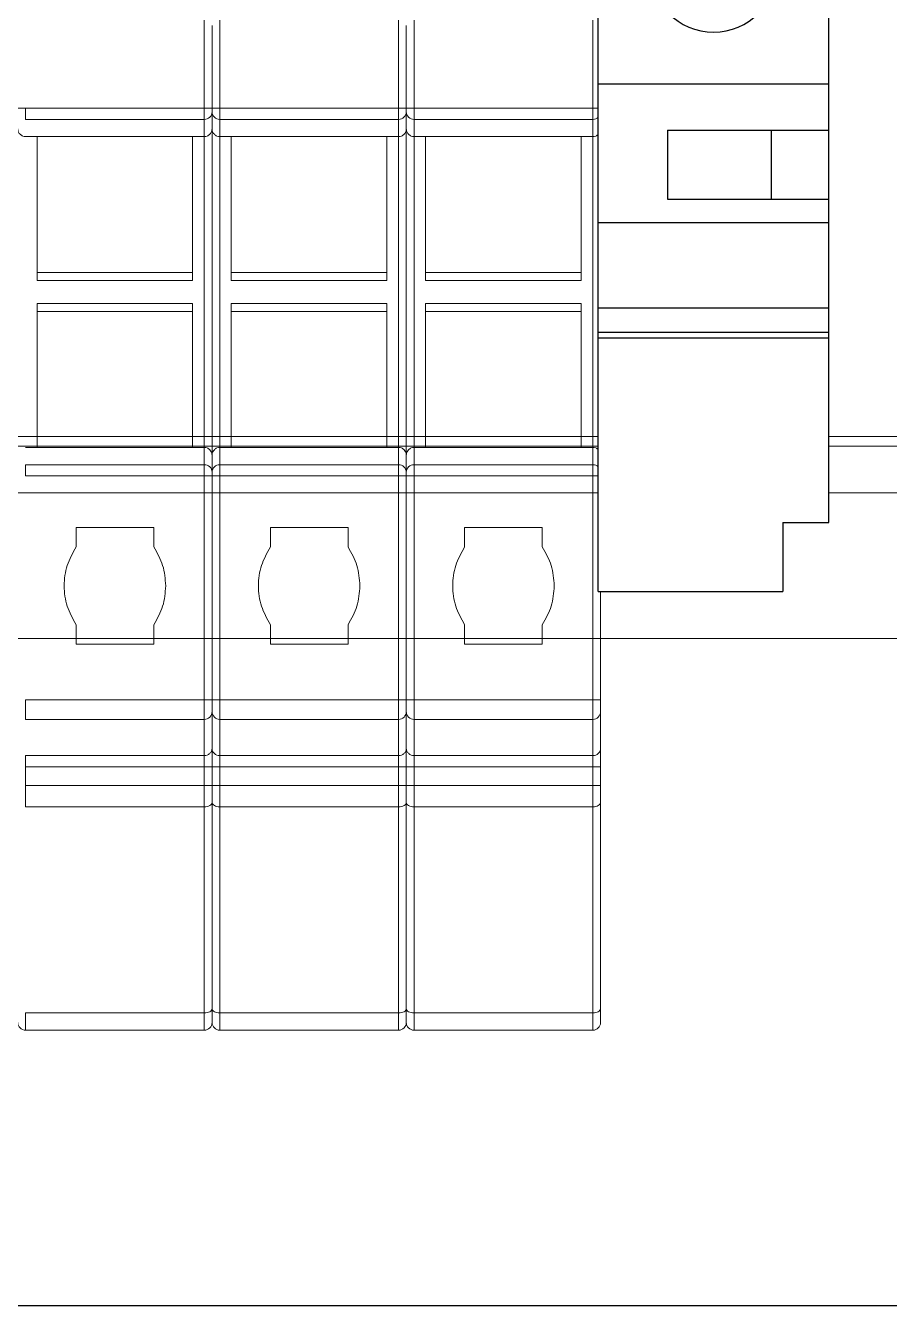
# Model space of a CAD drawing. Header units: millimetres. Extents: x 3609 to 5941, y 2453 to 3731.
# Drawn here: x 4187.98 to 4210.22, y 2453.1 to 2486.04 of the extents above; entities that cross this region are included whole.
import ezdxf

# ---------------------------------------------------------------- set-up
doc = ezdxf.new("R2010")
doc.units = ezdxf.units.MM
doc.set_wipeout_variables(frame=1)
doc.layers.add('47ELEC-106-SIMB-F', color=2, linetype='Continuous')

# ---------------------------------------------------------------- blocks, each defined once
blk = doc.blocks.new('BORNERA DE TOPE')
at = {"color": 7}
blk.add_wipeout([(-21.028, 72.367), (-13.028, 72.367), (-13.028, 69.367), (-11.029, 69.367), (-11.029, 18.367), (-19.029, 18.367), (-19.029, 21.367), (-21.028, 21.367)], dxfattribs=at).dxf.layer = '47ELEC-106-SIMB-F'
at = {"layer": '47ELEC-106-SIMB-F', "color": 7}
for p, q in [((-21.028, 72.367), (-13.028, 72.367)), ((-21.028, 72.367), (-21.028, 21.367)), ((-21.028, 72.367), (-21.028, 29.242)), ((-21.028, 72.367), (-21.028, 21.367)), ((-13.028, 69.367), (-13.028, 72.367)), ((-13.028, 69.367), (-11.029, 69.367)), ((-11.029, 69.367), (-11.029, 18.367)), ((-21.028, 61.367), (-11.029, 61.367)), ((-21.028, 61.117), (-11.029, 61.117)), ((-21.028, 60.067), (-11.029, 60.067)), ((-21.028, 56.367), (-11.029, 56.367)), ((-18.028, 55.367), (-11.029, 55.367)), ((-18.028, 52.367), (-18.028, 55.367)), ((-13.528, 52.367), (-13.528, 55.367)), ((-18.028, 52.367), (-11.029, 52.367)), ((-21.028, 50.367), (-11.029, 50.367)), ((-13.295, 45.666), (-18.762, 45.666)), ((-13.295, 45.068), (-18.762, 45.068)), ((-11.029, 40.367), (-21.028, 40.367)), ((-14.029, 38.367), (-21.028, 38.367)), ((-18.529, 38.367), (-18.529, 35.367)), ((-14.029, 38.367), (-14.029, 35.367)), ((-14.029, 35.367), (-21.028, 35.367)), ((-11.029, 34.367), (-21.028, 34.367)), ((-11.029, 34.367), (-21.028, 34.367)), ((-21.028, 30.667), (-11.029, 30.667)), ((-21.028, 29.617), (-11.029, 29.617)), ((-21.028, 29.367), (-11.029, 29.367)), ((-21.028, 29.242), (-21.028, 27.346)), ((-19.029, 21.367), (-21.028, 21.367)), ((-19.029, 21.367), (-19.029, 18.367)), ((-11.029, 18.367), (-19.029, 18.367))]:
    blk.add_line(p, q, dxfattribs=at)
blk.add_circle((-16.028, 45.367), 2.75, dxfattribs=at)

msp = doc.modelspace()

# ---------------------------------------------------------------- linework, layer by layer
at = {"color": 85, "linetype": 'Continuous', "lineweight": 15, "true_color": 0x58ba48}
for p, q in [((4192.581, 2483.916), (4192.581, 2486.182)), ((4192.781, 2486.039), (4192.781, 2483.916)), ((4192.981, 2486.182), (4192.981, 2483.916)), ((4197.581, 2483.916), (4197.581, 2486.182)), ((4197.781, 2486.039), (4197.781, 2483.916)), ((4197.981, 2486.182), (4197.981, 2483.916)), ((4202.581, 2483.916), (4202.581, 2486.182)), ((4202.781, 2486.039), (4202.781, 2483.916)), ((4187.981, 2483.916), (4187.781, 2483.916)), ((4187.981, 2483.916), (4192.581, 2483.916)), ((4187.981, 2483.625), (4187.981, 2483.916)), ((4192.781, 2483.916), (4192.581, 2483.916)), ((4192.581, 2483.916), (4192.581, 2483.625)), ((4192.981, 2483.916), (4192.781, 2483.916)), ((4192.981, 2483.916), (4197.581, 2483.916)), ((4192.981, 2483.625), (4192.981, 2483.916)), ((4197.781, 2483.916), (4197.581, 2483.916)), ((4197.581, 2483.916), (4197.581, 2483.625)), ((4197.981, 2483.916), (4197.781, 2483.916)), ((4197.981, 2483.916), (4202.581, 2483.916)), ((4197.981, 2483.625), (4197.981, 2483.916)), ((4202.781, 2483.916), (4202.581, 2483.916)), ((4202.581, 2483.916), (4202.581, 2483.625)), ((4187.981, 2483.625), (4192.581, 2483.625)), ((4192.581, 2483.182), (4192.581, 2483.625)), ((4192.781, 2483.819), (4192.781, 2483.382)), ((4192.981, 2483.625), (4197.581, 2483.625)), ((4192.981, 2483.625), (4192.981, 2483.182)), ((4197.581, 2483.182), (4197.581, 2483.625)), ((4197.781, 2483.819), (4197.781, 2483.382)), ((4197.981, 2483.625), (4202.581, 2483.625)), ((4197.981, 2483.625), (4197.981, 2483.182)), ((4202.581, 2483.182), (4202.581, 2483.625)), ((4202.781, 2483.819), (4202.781, 2483.382)), ((4192.781, 2483.382), (4192.781, 2474.982)), ((4197.781, 2483.382), (4197.781, 2474.982)), ((4202.781, 2483.382), (4202.781, 2474.982)), ((4192.581, 2483.182), (4187.981, 2483.182)), ((4188.277, 2479.482), (4188.277, 2483.182)), ((4192.281, 2483.182), (4192.281, 2479.482)), ((4192.581, 2475.182), (4192.581, 2483.182)), ((4197.581, 2483.182), (4192.981, 2483.182)), ((4192.981, 2483.182), (4192.981, 2475.182)), ((4193.277, 2479.482), (4193.277, 2483.182)), ((4197.281, 2483.182), (4197.281, 2479.482)), ((4197.581, 2475.182), (4197.581, 2483.182)), ((4202.581, 2483.182), (4197.981, 2483.182)), ((4197.981, 2483.182), (4197.981, 2475.182)), ((4198.277, 2479.482), (4198.277, 2483.182)), ((4202.281, 2483.182), (4202.281, 2479.482)), ((4202.581, 2475.182), (4202.581, 2483.182)), ((4188.277, 2479.682), (4192.281, 2479.682)), ((4193.277, 2479.682), (4197.281, 2479.682)), ((4198.277, 2479.682), (4202.281, 2479.682)), ((4192.281, 2479.482), (4188.277, 2479.482)), ((4197.281, 2479.482), (4193.277, 2479.482)), ((4202.281, 2479.482), (4198.277, 2479.482)), ((4188.277, 2475.182), (4188.277, 2478.882)), ((4188.277, 2478.882), (4192.281, 2478.882)), ((4192.281, 2478.682), (4188.277, 2478.682)), ((4192.281, 2478.882), (4192.281, 2475.182)), ((4193.277, 2475.182), (4193.277, 2478.882)), ((4193.277, 2478.882), (4197.281, 2478.882)), ((4197.281, 2478.682), (4193.277, 2478.682)), ((4197.281, 2478.882), (4197.281, 2475.182)), ((4198.277, 2475.182), (4198.277, 2478.882)), ((4198.277, 2478.882), (4202.281, 2478.882)), ((4202.281, 2478.682), (4198.277, 2478.682)), ((4202.281, 2478.882), (4202.281, 2475.182)), ((4187.981, 2475.182), (4192.581, 2475.182)), ((4192.581, 2474.738), (4192.581, 2475.182)), ((4192.981, 2475.182), (4192.981, 2474.738)), ((4192.981, 2475.182), (4197.581, 2475.182)), ((4197.581, 2474.738), (4197.581, 2475.182)), ((4197.981, 2475.182), (4197.981, 2474.738)), ((4197.981, 2475.182), (4202.581, 2475.182)), ((4202.581, 2474.738), (4202.581, 2475.182)), ((4187.981, 2474.447), (4187.981, 2474.738)), ((4192.581, 2474.738), (4187.981, 2474.738)), ((4192.581, 2474.738), (4192.581, 2474.447)), ((4192.781, 2474.982), (4192.781, 2474.544)), ((4192.981, 2474.447), (4192.981, 2474.738)), ((4197.581, 2474.738), (4192.981, 2474.738)), ((4197.581, 2474.738), (4197.581, 2474.447)), ((4197.781, 2474.982), (4197.781, 2474.544)), ((4197.981, 2474.447), (4197.981, 2474.738)), ((4202.581, 2474.738), (4197.981, 2474.738)), ((4202.581, 2474.738), (4202.581, 2474.447)), ((4202.781, 2474.982), (4202.781, 2474.544)), ((4192.581, 2474.447), (4187.981, 2474.447)), ((4192.581, 2468.682), (4192.581, 2474.447)), ((4192.581, 2474.447), (4192.781, 2474.447)), ((4192.781, 2474.447), (4192.981, 2474.447)), ((4192.781, 2474.447), (4192.781, 2468.682)), ((4192.981, 2474.447), (4192.981, 2468.682)), ((4197.581, 2474.447), (4192.981, 2474.447)), ((4197.581, 2468.682), (4197.581, 2474.447)), ((4197.581, 2474.447), (4197.781, 2474.447)), ((4197.781, 2474.447), (4197.781, 2468.682)), ((4197.781, 2474.447), (4197.981, 2474.447)), ((4197.981, 2474.447), (4197.981, 2468.682)), ((4202.581, 2474.447), (4197.981, 2474.447)), ((4202.581, 2468.682), (4202.581, 2474.447)), ((4202.581, 2474.447), (4202.781, 2474.447)), ((4202.781, 2474.447), (4202.781, 2468.682)), ((4189.281, 2473.12), (4191.281, 2473.12)), ((4189.281, 2472.62), (4189.281, 2473.12)), ((4191.281, 2473.12), (4191.281, 2472.62)), ((4194.281, 2473.12), (4196.281, 2473.12)), ((4194.281, 2472.62), (4194.281, 2473.12)), ((4196.281, 2473.12), (4196.281, 2472.62)), ((4199.281, 2473.12), (4201.281, 2473.12)), ((4199.281, 2472.62), (4199.281, 2473.12)), ((4201.281, 2473.12), (4201.281, 2472.62)), ((4189.281, 2470.12), (4189.281, 2470.62)), ((4191.281, 2470.62), (4191.281, 2470.12)), ((4194.281, 2470.12), (4194.281, 2470.62)), ((4196.281, 2470.62), (4196.281, 2470.12)), ((4199.281, 2470.12), (4199.281, 2470.62)), ((4201.281, 2470.62), (4201.281, 2470.12)), ((4191.281, 2470.12), (4189.281, 2470.12)), ((4196.281, 2470.12), (4194.281, 2470.12)), ((4201.281, 2470.12), (4199.281, 2470.12)), ((4187.981, 2468.682), (4192.581, 2468.682)), ((4187.981, 2468.182), (4187.981, 2468.682)), ((4192.781, 2468.682), (4192.581, 2468.682)), ((4192.581, 2468.682), (4192.581, 2468.182)), ((4192.981, 2468.682), (4192.781, 2468.682)), ((4192.781, 2468.682), (4192.781, 2468.382)), ((4192.981, 2468.682), (4197.581, 2468.682)), ((4192.981, 2468.182), (4192.981, 2468.682)), ((4197.781, 2468.682), (4197.581, 2468.682)), ((4197.581, 2468.682), (4197.581, 2468.182)), ((4197.781, 2468.682), (4197.781, 2468.382)), ((4197.981, 2468.682), (4197.781, 2468.682)), ((4197.981, 2468.682), (4202.581, 2468.682)), ((4197.981, 2468.182), (4197.981, 2468.682)), ((4202.781, 2468.682), (4202.581, 2468.682)), ((4202.581, 2468.682), (4202.581, 2468.182)), ((4202.781, 2468.682), (4202.781, 2468.382)), ((4187.981, 2468.182), (4192.581, 2468.182)), ((4192.581, 2467.25), (4192.581, 2468.182)), ((4192.781, 2468.382), (4192.781, 2467.44)), ((4192.981, 2468.182), (4197.581, 2468.182)), ((4192.981, 2468.182), (4192.981, 2467.25)), ((4197.581, 2467.25), (4197.581, 2468.182)), ((4197.781, 2468.382), (4197.781, 2467.44)), ((4197.981, 2468.182), (4202.581, 2468.182)), ((4197.981, 2468.182), (4197.981, 2467.25)), ((4202.581, 2467.25), (4202.581, 2468.182)), ((4202.781, 2468.382), (4202.781, 2467.44)), ((4187.981, 2467.25), (4192.581, 2467.25)), ((4187.981, 2467.25), (4187.981, 2466.965)), ((4192.581, 2466.965), (4192.581, 2467.25)), ((4192.981, 2467.25), (4197.581, 2467.25)), ((4192.981, 2467.25), (4192.981, 2466.965)), ((4197.581, 2466.965), (4197.581, 2467.25)), ((4197.981, 2467.25), (4202.581, 2467.25)), ((4197.981, 2467.25), (4197.981, 2466.965)), ((4202.581, 2466.965), (4202.581, 2467.25)), ((4187.981, 2466.965), (4192.581, 2466.965)), ((4187.981, 2466.965), (4187.981, 2466.484)), ((4192.581, 2466.965), (4192.781, 2466.965)), ((4192.581, 2466.484), (4192.581, 2466.965)), ((4192.781, 2466.965), (4192.981, 2466.965)), ((4192.781, 2466.965), (4192.781, 2466.484)), ((4192.981, 2466.965), (4197.581, 2466.965)), ((4192.981, 2466.965), (4192.981, 2466.484)), ((4197.581, 2466.965), (4197.781, 2466.965)), ((4197.581, 2466.484), (4197.581, 2466.965)), ((4197.781, 2466.965), (4197.781, 2466.484)), ((4197.781, 2466.965), (4197.981, 2466.965)), ((4197.981, 2466.965), (4202.581, 2466.965)), ((4197.981, 2466.965), (4197.981, 2466.484)), ((4202.581, 2466.965), (4202.781, 2466.965)), ((4202.581, 2466.484), (4202.581, 2466.965)), ((4202.781, 2466.965), (4202.781, 2466.484)), ((4187.981, 2465.93), (4187.981, 2466.484)), ((4187.981, 2466.484), (4192.581, 2466.484)), ((4192.581, 2466.484), (4192.581, 2465.93)), ((4192.781, 2466.484), (4192.581, 2466.484)), ((4192.981, 2466.484), (4192.781, 2466.484)), ((4192.981, 2465.93), (4192.981, 2466.484)), ((4192.981, 2466.484), (4197.581, 2466.484)), ((4197.581, 2466.484), (4197.581, 2465.93)), ((4197.781, 2466.484), (4197.581, 2466.484)), ((4197.981, 2466.484), (4197.781, 2466.484)), ((4197.981, 2465.93), (4197.981, 2466.484)), ((4197.981, 2466.484), (4202.581, 2466.484)), ((4202.581, 2466.484), (4202.581, 2465.93)), ((4202.781, 2466.484), (4202.581, 2466.484)), ((4192.581, 2465.93), (4187.981, 2465.93)), ((4192.581, 2460.627), (4192.581, 2465.93)), ((4192.781, 2466.041), (4192.781, 2460.738)), ((4197.581, 2465.93), (4192.981, 2465.93)), ((4192.981, 2465.93), (4192.981, 2460.627)), ((4197.581, 2460.627), (4197.581, 2465.93)), ((4197.781, 2466.041), (4197.781, 2460.738)), ((4202.581, 2465.93), (4197.981, 2465.93)), ((4197.981, 2465.93), (4197.981, 2460.627)), ((4202.581, 2460.627), (4202.581, 2465.93)), ((4202.781, 2466.041), (4202.781, 2460.738)), ((4187.981, 2460.627), (4192.581, 2460.627)), ((4187.981, 2460.182), (4187.981, 2460.627)), ((4192.581, 2460.627), (4192.581, 2460.182)), ((4192.981, 2460.627), (4197.581, 2460.627)), ((4192.981, 2460.182), (4192.981, 2460.627)), ((4197.581, 2460.627), (4197.581, 2460.182)), ((4197.981, 2460.627), (4202.581, 2460.627)), ((4197.981, 2460.182), (4197.981, 2460.627)), ((4202.581, 2460.627), (4202.581, 2460.182)), ((4192.581, 2460.182), (4187.981, 2460.182)), ((4197.581, 2460.182), (4192.981, 2460.182)), ((4202.581, 2460.182), (4197.981, 2460.182))]:
    msp.add_line(p, q, dxfattribs=at)
at = {"color": 8, "linetype": 'Continuous', "lineweight": 15}
for p, q in [((4152.907, 2475.465), (4454.026, 2475.465)), ((4152.907, 2474.015), (4453.998, 2474.015))]:
    msp.add_line(p, q, dxfattribs=at)
at = {"color": 7, "linetype": 'Continuous', "lineweight": 15}
for p, q in [((4152.907, 2475.215), (4454.017, 2475.215)), ((4152.907, 2470.265), (4454.025, 2470.265))]:
    msp.add_line(p, q, dxfattribs=at)
msp.add_line((4131.79, 2453.1), (4474.79, 2453.1))
at = {"color": 85, "linetype": 'Continuous', "lineweight": 15, "true_color": 0x58ba48, "flags": 128}
for points in [[(4192.781, 2466.041), (4192.785, 2466.019), (4192.797, 2465.998), (4192.815, 2465.979), (4192.84, 2465.962), (4192.87, 2465.948), (4192.905, 2465.938), (4192.942, 2465.932), (4192.981, 2465.93)], [(4197.781, 2466.041), (4197.785, 2466.019), (4197.797, 2465.998), (4197.815, 2465.979), (4197.84, 2465.962), (4197.87, 2465.948), (4197.905, 2465.938), (4197.942, 2465.932), (4197.981, 2465.93)]]:
    msp.add_lwpolyline(points, dxfattribs=at)
at = {"color": 85, "linetype": 'Continuous', "lineweight": 15, "true_color": 0x58ba48}
for centre, radius, start, end in [((4192.584, 2483.822), 0.197, 269.1449, 359.1186), ((4192.978, 2483.822), 0.197, 180.8814, 270.8551), ((4197.584, 2483.822), 0.197, 269.1449, 359.1186), ((4197.978, 2483.822), 0.197, 180.8814, 270.8551), ((4202.584, 2483.822), 0.197, 269.1449, 359.1186), ((4192.584, 2474.541), 0.197, 0.8814, 90.8551), ((4192.978, 2474.541), 0.197, 89.1449, 179.1186), ((4197.584, 2474.541), 0.197, 0.8814, 90.8551), ((4197.978, 2474.541), 0.197, 89.1449, 179.1186), ((4202.584, 2474.541), 0.197, 0.8814, 90.8551), ((4192.581, 2468.382), 0.2, 270, 0), ((4192.981, 2468.382), 0.2, 180, 270), ((4197.581, 2468.382), 0.2, 270, 0), ((4197.981, 2468.382), 0.2, 180, 270), ((4202.581, 2468.382), 0.2, 270, 0), ((4187.981, 2460.382), 0.2, 180, 270), ((4192.581, 2460.382), 0.2, 270, 360), ((4192.981, 2460.382), 0.2, 180, 270), ((4197.581, 2460.382), 0.2, 270, 360), ((4197.981, 2460.382), 0.2, 180, 270), ((4202.581, 2460.382), 0.2, 270, 360)]:
    msp.add_arc(centre, radius, start, end, dxfattribs=at)
for points, knots in [([(4192.781, 2483.916), (4192.781, 2483.905), (4192.781, 2483.882), (4192.781, 2483.853), (4192.781, 2483.83), (4192.781, 2483.823), (4192.781, 2483.819)], [0, 0, 0, 0, 0.254172, 0.500162, 0.748897, 1, 1, 1, 1]), ([(4192.781, 2483.916), (4192.781, 2483.905), (4192.781, 2483.883), (4192.781, 2483.853), (4192.781, 2483.83), (4192.781, 2483.823), (4192.781, 2483.819)], [0, 0, 0, 0, 0.251103, 0.499838, 0.745828, 1, 1, 1, 1]), ([(4197.781, 2483.916), (4197.781, 2483.905), (4197.781, 2483.883), (4197.781, 2483.853), (4197.781, 2483.83), (4197.781, 2483.823), (4197.781, 2483.819)], [0, 0, 0, 0, 0.251103, 0.499838, 0.745828, 1, 1, 1, 1]), ([(4197.781, 2483.916), (4197.781, 2483.905), (4197.781, 2483.882), (4197.781, 2483.853), (4197.781, 2483.83), (4197.781, 2483.823), (4197.781, 2483.819)], [0, 0, 0, 0, 0.254172, 0.500162, 0.748897, 1, 1, 1, 1]), ([(4202.781, 2483.916), (4202.781, 2483.905), (4202.781, 2483.883), (4202.781, 2483.853), (4202.781, 2483.83), (4202.781, 2483.823), (4202.781, 2483.819)], [0, 0, 0, 0, 0.251103, 0.499838, 0.745828, 1, 1, 1, 1]), ([(4202.781, 2483.916), (4202.781, 2483.905), (4202.781, 2483.882), (4202.781, 2483.853), (4202.781, 2483.83), (4202.781, 2483.823), (4202.781, 2483.819)], [0, 0, 0, 0, 0.254172, 0.500162, 0.748897, 1, 1, 1, 1]), ([(4187.781, 2483.382), (4187.783, 2483.365), (4187.785, 2483.335), (4187.803, 2483.286), (4187.832, 2483.244), (4187.871, 2483.214), (4187.917, 2483.189), (4187.956, 2483.184), (4187.981, 2483.182)], [0, 0, 0, 0, 0.15563, 0.291204, 0.501377, 0.631639, 0.758312, 1, 1, 1, 1]), ([(4192.581, 2483.182), (4192.607, 2483.184), (4192.646, 2483.189), (4192.692, 2483.214), (4192.73, 2483.244), (4192.76, 2483.286), (4192.778, 2483.335), (4192.78, 2483.365), (4192.781, 2483.382)], [0, 0, 0, 0, 0.241674, 0.368351, 0.498623, 0.708775, 0.844354, 1, 1, 1, 1]), ([(4192.781, 2483.382), (4192.783, 2483.365), (4192.785, 2483.335), (4192.803, 2483.286), (4192.832, 2483.244), (4192.871, 2483.214), (4192.917, 2483.189), (4192.956, 2483.184), (4192.981, 2483.182)], [0, 0, 0, 0, 0.15563, 0.291204, 0.501377, 0.631639, 0.758312, 1, 1, 1, 1]), ([(4197.581, 2483.182), (4197.607, 2483.184), (4197.646, 2483.189), (4197.692, 2483.214), (4197.73, 2483.244), (4197.76, 2483.286), (4197.778, 2483.335), (4197.78, 2483.365), (4197.781, 2483.382)], [0, 0, 0, 0, 0.241674, 0.368351, 0.498623, 0.708775, 0.844354, 1, 1, 1, 1]), ([(4197.781, 2483.382), (4197.783, 2483.365), (4197.785, 2483.335), (4197.803, 2483.286), (4197.832, 2483.244), (4197.871, 2483.214), (4197.917, 2483.189), (4197.956, 2483.184), (4197.981, 2483.182)], [0, 0, 0, 0, 0.15563, 0.291204, 0.501377, 0.631639, 0.758312, 1, 1, 1, 1]), ([(4202.581, 2483.182), (4202.607, 2483.184), (4202.646, 2483.189), (4202.692, 2483.214), (4202.73, 2483.244), (4202.76, 2483.286), (4202.778, 2483.335), (4202.78, 2483.365), (4202.781, 2483.382)], [0, 0, 0, 0, 0.241674, 0.368351, 0.498623, 0.708775, 0.844354, 1, 1, 1, 1]), ([(4192.581, 2475.182), (4192.607, 2475.179), (4192.646, 2475.175), (4192.692, 2475.15), (4192.73, 2475.119), (4192.76, 2475.078), (4192.778, 2475.028), (4192.78, 2474.998), (4192.781, 2474.982)], [0, 0, 0, 0, 0.241686, 0.36836, 0.498623, 0.708775, 0.844354, 1, 1, 1, 1]), ([(4192.781, 2474.982), (4192.783, 2474.998), (4192.785, 2475.028), (4192.803, 2475.078), (4192.832, 2475.119), (4192.871, 2475.15), (4192.917, 2475.175), (4192.956, 2475.179), (4192.981, 2475.182)], [0, 0, 0, 0, 0.15563, 0.291204, 0.501377, 0.63163, 0.758301, 1, 1, 1, 1]), ([(4197.581, 2475.182), (4197.607, 2475.179), (4197.646, 2475.175), (4197.692, 2475.15), (4197.73, 2475.119), (4197.76, 2475.078), (4197.778, 2475.028), (4197.78, 2474.998), (4197.781, 2474.982)], [0, 0, 0, 0, 0.241686, 0.36836, 0.498623, 0.708775, 0.844354, 1, 1, 1, 1]), ([(4197.781, 2474.982), (4197.783, 2474.998), (4197.785, 2475.028), (4197.803, 2475.078), (4197.832, 2475.119), (4197.871, 2475.15), (4197.917, 2475.175), (4197.956, 2475.179), (4197.981, 2475.182)], [0, 0, 0, 0, 0.15563, 0.291204, 0.501377, 0.63163, 0.758301, 1, 1, 1, 1]), ([(4202.581, 2475.182), (4202.607, 2475.179), (4202.646, 2475.175), (4202.692, 2475.15), (4202.73, 2475.119), (4202.76, 2475.078), (4202.778, 2475.028), (4202.78, 2474.998), (4202.781, 2474.982)], [0, 0, 0, 0, 0.241686, 0.36836, 0.498623, 0.708775, 0.844354, 1, 1, 1, 1]), ([(4192.781, 2474.544), (4192.781, 2474.541), (4192.781, 2474.533), (4192.781, 2474.51), (4192.781, 2474.481), (4192.781, 2474.458), (4192.781, 2474.447)], [0, 0, 0, 0, 0.254172, 0.500162, 0.748897, 1, 1, 1, 1]), ([(4192.781, 2474.544), (4192.781, 2474.541), (4192.781, 2474.533), (4192.781, 2474.51), (4192.781, 2474.481), (4192.781, 2474.459), (4192.781, 2474.447)], [0, 0, 0, 0, 0.251103, 0.499838, 0.745828, 1, 1, 1, 1]), ([(4197.781, 2474.544), (4197.781, 2474.541), (4197.781, 2474.533), (4197.781, 2474.51), (4197.781, 2474.481), (4197.781, 2474.459), (4197.781, 2474.447)], [0, 0, 0, 0, 0.251103, 0.499838, 0.745828, 1, 1, 1, 1]), ([(4197.781, 2474.544), (4197.781, 2474.541), (4197.781, 2474.533), (4197.781, 2474.51), (4197.781, 2474.481), (4197.781, 2474.458), (4197.781, 2474.447)], [0, 0, 0, 0, 0.254172, 0.500162, 0.748897, 1, 1, 1, 1]), ([(4202.781, 2474.544), (4202.781, 2474.541), (4202.781, 2474.533), (4202.781, 2474.51), (4202.781, 2474.481), (4202.781, 2474.459), (4202.781, 2474.447)], [0, 0, 0, 0, 0.251103, 0.499838, 0.745828, 1, 1, 1, 1]), ([(4202.781, 2474.544), (4202.781, 2474.541), (4202.781, 2474.533), (4202.781, 2474.51), (4202.781, 2474.481), (4202.781, 2474.458), (4202.781, 2474.447)], [0, 0, 0, 0, 0.254172, 0.500162, 0.748897, 1, 1, 1, 1]), ([(4192.781, 2467.44), (4192.781, 2467.419), (4192.781, 2467.378), (4192.781, 2467.263), (4192.781, 2467.122), (4192.781, 2467.018), (4192.781, 2466.965)], [0, 0, 0, 0, 0.243783, 0.499954, 0.749344, 1, 1, 1, 1]), ([(4192.781, 2467.44), (4192.781, 2467.419), (4192.781, 2467.377), (4192.781, 2467.261), (4192.781, 2467.12), (4192.781, 2467.016), (4192.781, 2466.965)], [0, 0, 0, 0, 0.250656, 0.500046, 0.756217, 1, 1, 1, 1]), ([(4197.781, 2467.44), (4197.781, 2467.419), (4197.781, 2467.377), (4197.781, 2467.261), (4197.781, 2467.12), (4197.781, 2467.016), (4197.781, 2466.965)], [0, 0, 0, 0, 0.250656, 0.500046, 0.756217, 1, 1, 1, 1]), ([(4197.781, 2467.44), (4197.781, 2467.419), (4197.781, 2467.378), (4197.781, 2467.263), (4197.781, 2467.122), (4197.781, 2467.018), (4197.781, 2466.965)], [0, 0, 0, 0, 0.243783, 0.499954, 0.749344, 1, 1, 1, 1]), ([(4202.781, 2467.44), (4202.781, 2467.419), (4202.781, 2467.377), (4202.781, 2467.261), (4202.781, 2467.12), (4202.781, 2467.016), (4202.781, 2466.965)], [0, 0, 0, 0, 0.250656, 0.500046, 0.756217, 1, 1, 1, 1]), ([(4202.781, 2467.44), (4202.781, 2467.419), (4202.781, 2467.378), (4202.781, 2467.263), (4202.781, 2467.122), (4202.781, 2467.018), (4202.781, 2466.965)], [0, 0, 0, 0, 0.243783, 0.499954, 0.749344, 1, 1, 1, 1]), ([(4192.781, 2460.738), (4192.781, 2460.687), (4192.781, 2460.583), (4192.781, 2460.47), (4192.781, 2460.396), (4192.781, 2460.386), (4192.781, 2460.382)], [0, 0, 0, 0, 0.246193, 0.500008, 0.749335, 1, 1, 1, 1]), ([(4192.781, 2460.738), (4192.781, 2460.686), (4192.781, 2460.582), (4192.781, 2460.469), (4192.781, 2460.395), (4192.781, 2460.386), (4192.781, 2460.382)], [0, 0, 0, 0, 0.250665, 0.499992, 0.753807, 1, 1, 1, 1]), ([(4197.781, 2460.738), (4197.781, 2460.686), (4197.781, 2460.582), (4197.781, 2460.469), (4197.781, 2460.395), (4197.781, 2460.386), (4197.781, 2460.382)], [0, 0, 0, 0, 0.250665, 0.499992, 0.753807, 1, 1, 1, 1]), ([(4197.781, 2460.738), (4197.781, 2460.687), (4197.781, 2460.583), (4197.781, 2460.47), (4197.781, 2460.396), (4197.781, 2460.386), (4197.781, 2460.382)], [0, 0, 0, 0, 0.246193, 0.500008, 0.749335, 1, 1, 1, 1]), ([(4202.781, 2460.738), (4202.781, 2460.686), (4202.781, 2460.582), (4202.781, 2460.469), (4202.781, 2460.395), (4202.781, 2460.386), (4202.781, 2460.382)], [0, 0, 0, 0, 0.250665, 0.499992, 0.753807, 1, 1, 1, 1]), ([(4202.781, 2460.738), (4202.781, 2460.687), (4202.781, 2460.583), (4202.781, 2460.47), (4202.781, 2460.396), (4202.781, 2460.386), (4202.781, 2460.382)], [0, 0, 0, 0, 0.246193, 0.500008, 0.749335, 1, 1, 1, 1])]:
    msp.add_open_spline(points, degree=3, knots=knots, dxfattribs=at)
for points in [[(4189.281, 2470.62), (4189.195, 2470.775), (4189.022, 2471.085), (4188.951, 2471.62), (4189.022, 2472.154), (4189.195, 2472.465), (4189.281, 2472.62)], [(4191.588, 2471.62), (4191.574, 2471.798), (4191.547, 2472.154), (4191.37, 2472.465), (4191.281, 2472.62)], [(4194.281, 2470.62), (4194.195, 2470.775), (4194.022, 2471.085), (4193.951, 2471.62), (4194.022, 2472.154), (4194.195, 2472.465), (4194.281, 2472.62)], [(4196.588, 2471.62), (4196.574, 2471.798), (4196.547, 2472.154), (4196.37, 2472.465), (4196.281, 2472.62)], [(4199.281, 2470.62), (4199.195, 2470.775), (4199.022, 2471.085), (4198.951, 2471.62), (4199.022, 2472.154), (4199.195, 2472.465), (4199.281, 2472.62)], [(4201.588, 2471.62), (4201.574, 2471.798), (4201.547, 2472.154), (4201.37, 2472.465), (4201.281, 2472.62)], [(4191.281, 2470.62), (4191.37, 2470.775), (4191.547, 2471.085), (4191.574, 2471.442), (4191.588, 2471.62)], [(4196.281, 2470.62), (4196.37, 2470.775), (4196.547, 2471.085), (4196.574, 2471.442), (4196.588, 2471.62)], [(4201.281, 2470.62), (4201.37, 2470.775), (4201.547, 2471.085), (4201.574, 2471.442), (4201.588, 2471.62)], [(4192.781, 2467.44), (4192.778, 2467.415), (4192.772, 2467.365), (4192.726, 2467.302), (4192.66, 2467.259), (4192.608, 2467.253), (4192.581, 2467.25)], [(4192.981, 2467.25), (4192.955, 2467.253), (4192.903, 2467.259), (4192.837, 2467.302), (4192.79, 2467.365), (4192.784, 2467.415), (4192.781, 2467.44)], [(4197.781, 2467.44), (4197.778, 2467.415), (4197.772, 2467.365), (4197.726, 2467.302), (4197.66, 2467.259), (4197.608, 2467.253), (4197.581, 2467.25)], [(4197.981, 2467.25), (4197.955, 2467.253), (4197.903, 2467.259), (4197.837, 2467.302), (4197.79, 2467.365), (4197.784, 2467.415), (4197.781, 2467.44)], [(4202.781, 2467.44), (4202.778, 2467.415), (4202.772, 2467.365), (4202.726, 2467.302), (4202.66, 2467.259), (4202.608, 2467.253), (4202.581, 2467.25)], [(4192.781, 2466.484), (4192.781, 2466.405), (4192.781, 2466.248), (4192.781, 2466.11), (4192.781, 2466.041)], [(4192.781, 2466.484), (4192.781, 2466.405), (4192.781, 2466.248), (4192.781, 2466.11), (4192.781, 2466.041)], [(4197.781, 2466.484), (4197.781, 2466.405), (4197.781, 2466.248), (4197.781, 2466.11), (4197.781, 2466.041)], [(4197.781, 2466.484), (4197.781, 2466.405), (4197.781, 2466.248), (4197.781, 2466.11), (4197.781, 2466.041)], [(4202.781, 2466.484), (4202.781, 2466.405), (4202.781, 2466.248), (4202.781, 2466.11), (4202.781, 2466.041)], [(4202.781, 2466.484), (4202.781, 2466.405), (4202.781, 2466.248), (4202.781, 2466.11), (4202.781, 2466.041)], [(4192.581, 2465.93), (4192.608, 2465.931), (4192.66, 2465.935), (4192.726, 2465.96), (4192.772, 2465.997), (4192.778, 2466.026), (4192.781, 2466.041)], [(4197.581, 2465.93), (4197.608, 2465.931), (4197.66, 2465.935), (4197.726, 2465.96), (4197.772, 2465.997), (4197.778, 2466.026), (4197.781, 2466.041)], [(4202.581, 2465.93), (4202.608, 2465.931), (4202.66, 2465.935), (4202.726, 2465.96), (4202.772, 2465.997), (4202.778, 2466.026), (4202.781, 2466.041)], [(4192.781, 2460.738), (4192.778, 2460.723), (4192.772, 2460.694), (4192.726, 2460.658), (4192.66, 2460.632), (4192.608, 2460.629), (4192.581, 2460.627)], [(4192.981, 2460.627), (4192.955, 2460.629), (4192.903, 2460.632), (4192.837, 2460.658), (4192.79, 2460.694), (4192.784, 2460.723), (4192.781, 2460.738)], [(4197.781, 2460.738), (4197.778, 2460.723), (4197.772, 2460.694), (4197.726, 2460.658), (4197.66, 2460.632), (4197.608, 2460.629), (4197.581, 2460.627)], [(4197.981, 2460.627), (4197.955, 2460.629), (4197.903, 2460.632), (4197.837, 2460.658), (4197.79, 2460.694), (4197.784, 2460.723), (4197.781, 2460.738)], [(4202.781, 2460.738), (4202.778, 2460.723), (4202.772, 2460.694), (4202.726, 2460.658), (4202.66, 2460.632), (4202.608, 2460.629), (4202.581, 2460.627)]]:
    msp.add_open_spline(points, degree=3, dxfattribs=at)

# ---------------------------------------------------------------- next in the draw order: block references
at = {"xscale": -0.5939760135941555, "yscale": 0.5939760135941555, "zscale": 0.5939760135941555, "rotation": 180}
msp.add_blockref('BORNERA DE TOPE', (4215.209, 2514.454), dxfattribs=at)

doc.saveas('drawing.dxf')
